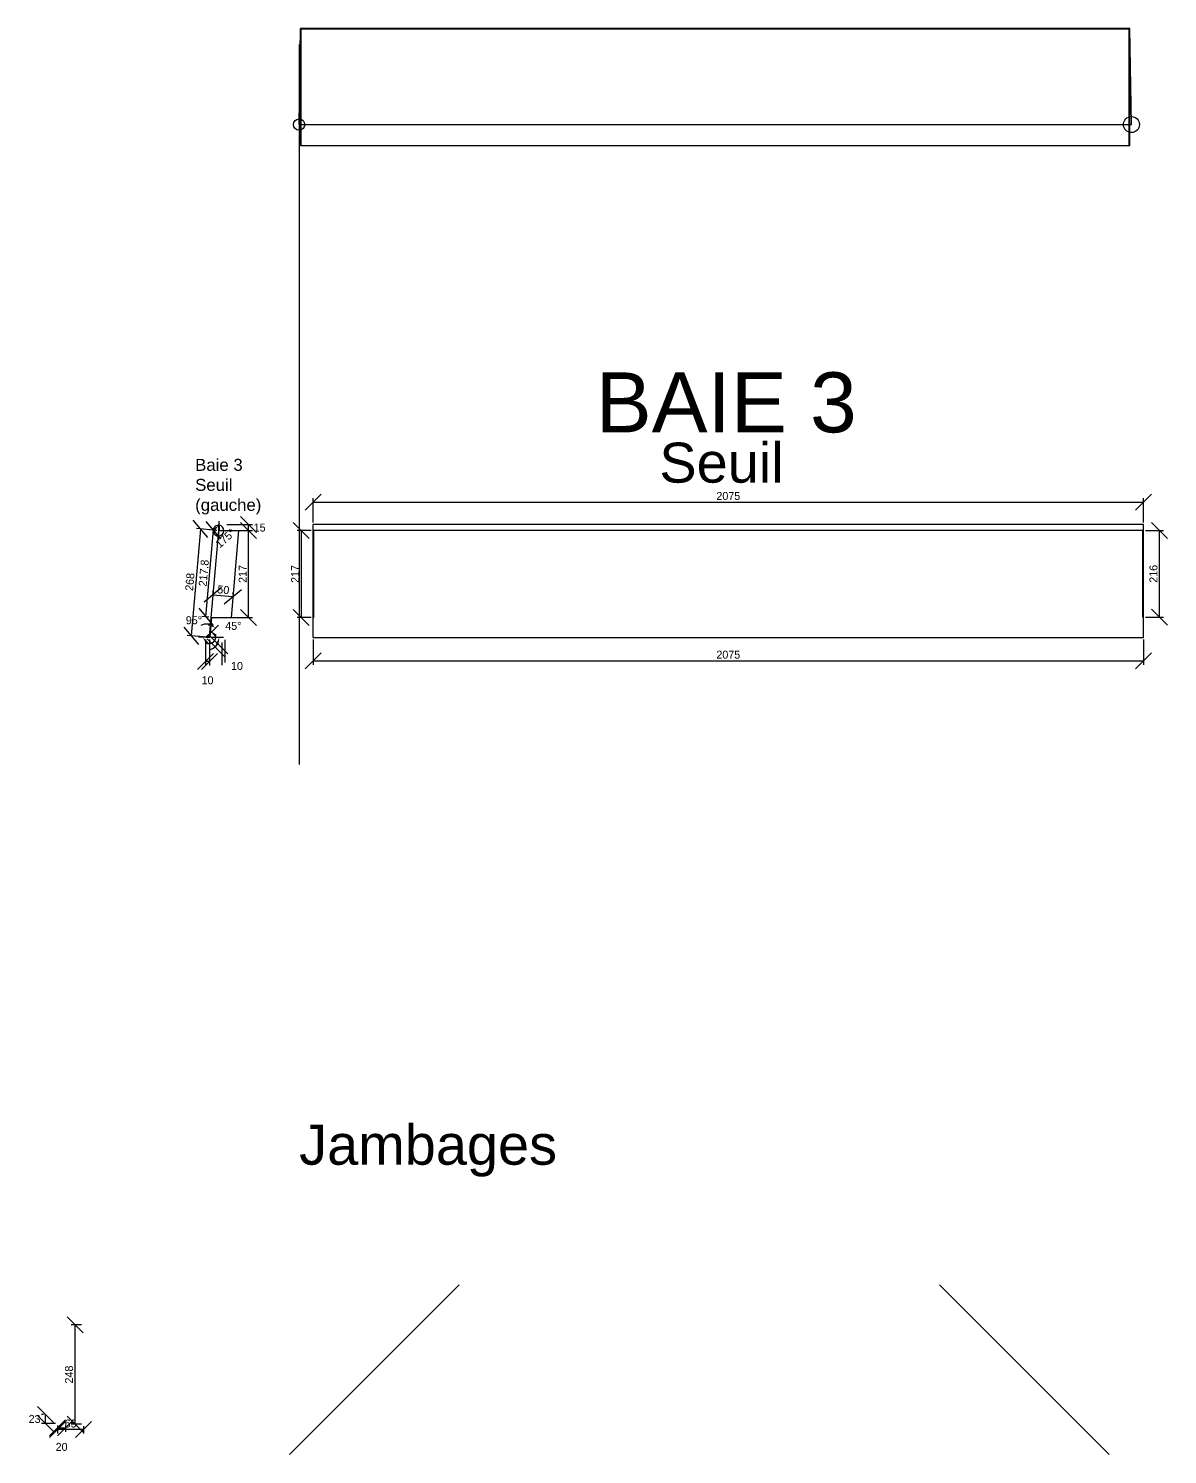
# Model space of a CAD drawing. Header units: millimetres. Extents: x -676 to 20580, y -6551 to 2520.
# Drawn here: x -676 to 2170, y -1724 to 1840 of the extents above; entities that cross this region are included whole.
import ezdxf

# ---------------------------------------------------------------- set-up
doc = ezdxf.new("R2010")
doc.units = ezdxf.units.MM
doc.layers.get('0').update_dxf_attribs({"lineweight": 25, "true_color": 0xffffff})
doc.layers.get('Defpoints').update_dxf_attribs({"true_color": 0xffffff})
for name, color, linetype, lineweight, true_color in [('0 ... Seuil', 178, 'Continuous', 25, 0x000000), ('0 ... Seuil ... Existant', 2, 'Continuous', 25, 0xffff00), ('0 ... Seuil ... Existant ... Projection joue théorique', 96, 'Continuous', 25, 0x008000), ('0 ... Seuil ... Rectangle', 5, 'Continuous', 25, 0x0000ff), ('Cotes', 4, 'Continuous', 25, 0x00ffff)]:
    doc.layers.add(name, color=color, linetype=linetype, lineweight=lineweight, true_color=true_color)
doc.styles.add('QCADDimTextStyle', font='txt')
doc.styles.add('textstyle11', font='')
doc.styles.add('textstyle12', font='')
doc.styles.add('textstyle22', font='')
doc.styles.add('textstyle24', font='')
doc.styles.get('textstyle11').set_extended_font_data('Liberation Sans')
doc.styles.get('textstyle12').set_extended_font_data('Liberation Sans')
doc.styles.get('textstyle22').set_extended_font_data('Liberation Sans')
doc.styles.get('textstyle24').set_extended_font_data('Liberation Sans')
doc.dimstyles.new('QCADDimStyle', dxfattribs={"dimtxt": 20, "dimasz": 20, "dimexe": 10, "dimexo": 5, "dimgap": 5, "dimtad": 1, "dimtoh": 1, "dimdec": 4, "dimzin": 0, "dimdsep": 46, "dimtxsty": 'QCADDimTextStyle', "dimcen": 0.09, "dimadec": 0, "dimazin": 0, "dimtfac": 1, "dimtdec": 4, "dimtofl": 0, "dimtmove": 0, "dimatfit": 3, "dimfxl": 1, "dimtolj": 1, "dimtzin": 0, "dimarcsym": 0})

# ---------------------------------------------------------------- blocks, each defined once
blk = doc.blocks.new('SeuilBaie1_VueDessus')
at = {"layer": '0 ... Seuil'}
for p, q in [((-5, -282), (-5, 0)), ((2070, 0), (-5, 0)), ((2070, -282), (2070, 0)), ((2070, -15), (-5, -15)), ((-3.5, -232), (-3.5, -15)), ((2068.5, -231), (2068.5, -15)), ((-3.5, -232), (-5, -232)), ((2070, -231), (2068.5, -231)), ((-5, -282), (2070, -282))]:
    blk.add_line(p, q, dxfattribs=at)
blk = doc.blocks.new('*D20')
at = {"layer": 'Cotes', "color": 0, "lineweight": -2}
for p, q in [((35, 313), (35, 249.8)), ((2110, 313), (2110, 249.8)), ((55, 279.8), (15, 239.8)), ((35, 259.8), (2110, 259.8)), ((2090, 239.8), (2130, 279.8))]:
    blk.add_line(p, q, dxfattribs=at)
at = {"layer": 'Defpoints', "color": 0}
for p in [(35, 318), (2110, 318), (2110, 259.8)]:
    blk.add_point(p, dxfattribs=at)
at = {"layer": 'Cotes', "color": 0, "insert": (1072.5, 274.8), "char_height": 20, "attachment_point": 5, "style": 'QCADDimTextStyle'}
blk.add_mtext('\\A1;2075', dxfattribs=at)
blk = doc.blocks.new('*D21')
at = {"layer": 'Cotes', "color": 0, "lineweight": -2}
for p, q in [((55, 676.4), (15, 636.4)), ((35, 605), (35, 666.4)), ((35, 656.4), (2110, 656.4)), ((2090, 636.4), (2130, 676.4)), ((2110, 605), (2110, 666.4))]:
    blk.add_line(p, q, dxfattribs=at)
at = {"layer": 'Defpoints', "color": 0}
for p in [(2110, 656.4), (35, 600), (2110, 600)]:
    blk.add_point(p, dxfattribs=at)
at = {"layer": 'Cotes', "color": 0, "insert": (1072.5, 671.4), "char_height": 20, "attachment_point": 5, "style": 'QCADDimTextStyle'}
blk.add_mtext('\\A1;2075', dxfattribs=at)
blk = doc.blocks.new('*D29')
at = {"layer": 'Cotes', "color": 0, "lineweight": -2}
for p, q in [((-583.7, -1642), (-623.7, -1682)), ((-603.7, -1655), (-603.7, -1672)), ((-538.7, -1662), (-603.7, -1662)), ((-558.7, -1682), (-518.7, -1642)), ((-538.7, -1653.5), (-538.7, -1672))]:
    blk.add_line(p, q, dxfattribs=at)
at = {"layer": 'Defpoints', "color": 0}
for p in [(-603.7, -1650), (-603.7, -1662), (-538.7, -1648.5)]:
    blk.add_point(p, dxfattribs=at)
at = {"layer": 'Cotes', "color": 0, "insert": (-571.2, -1647), "char_height": 20, "attachment_point": 5, "style": 'QCADDimTextStyle'}
blk.add_mtext('\\A1;65', dxfattribs=at)
blk = doc.blocks.new('*D30')
at = {"layer": 'Cotes', "color": 0, "lineweight": -2}
for p, q in [((-583.7, -1638), (-623.7, -1678)), ((-603.7, -1678), (-563.7, -1638)), ((-603.7, -1652), (-603.7, -1668)), ((-603.7, -1658), (-583.7, -1658)), ((-583.7, -1652), (-583.7, -1668))]:
    blk.add_line(p, q, dxfattribs=at)
at = {"layer": 'Defpoints', "color": 0}
for p in [(-603.7, -1647), (-583.7, -1647), (-583.7, -1658)]:
    blk.add_point(p, dxfattribs=at)
at = {"layer": 'Cotes', "color": 0, "insert": (-593.7, -1705.5), "char_height": 20, "attachment_point": 5, "style": 'QCADDimTextStyle'}
blk.add_mtext('\\A1;20', dxfattribs=at)
blk = doc.blocks.new('*D33')
at = {"layer": 'Cotes', "color": 0, "lineweight": -2}
for p, q in [((-613.7, -1644), (-653.7, -1604)), ((-653.7, -1627), (-613.7, -1667)), ((-638.7, -1624), (-643.7, -1624)), ((-633.7, -1647), (-633.7, -1624)), ((-608.7, -1647), (-643.7, -1647))]:
    blk.add_line(p, q, dxfattribs=at)
at = {"layer": 'Defpoints', "color": 0}
for p in [(-633.7, -1624), (-633.7, -1624), (-603.7, -1647)]:
    blk.add_point(p, dxfattribs=at)
at = {"layer": 'Cotes', "color": 0, "insert": (-661.2, -1635.5), "char_height": 20, "attachment_point": 5, "style": 'QCADDimTextStyle'}
blk.add_mtext('\\A1;23', dxfattribs=at)
blk = doc.blocks.new('*D35')
at = {"layer": 'Cotes', "color": 0, "lineweight": -2}
for p, q in [((-540, -1420.5), (-580, -1380.5)), ((-543.7, -1400.5), (-570, -1400.5)), ((-560, -1648.5), (-560, -1400.5)), ((-580, -1628.5), (-540, -1668.5)), ((-543.7, -1648.5), (-570, -1648.5))]:
    blk.add_line(p, q, dxfattribs=at)
at = {"layer": 'Defpoints', "color": 0}
for p in [(-560, -1400.5), (-538.7, -1400.5), (-538.7, -1648.5)]:
    blk.add_point(p, dxfattribs=at)
at = {"layer": 'Cotes', "color": 0, "insert": (-575, -1524.5), "char_height": 20, "attachment_point": 5, "rotation": 90, "style": 'QCADDimTextStyle'}
blk.add_mtext('\\A1;248', dxfattribs=at)
blk = doc.blocks.new('*D51')
at = {"layer": 'Cotes', "color": 0, "lineweight": -2}
for p, q in [((2115, 585), (2160, 585)), ((2170, 565), (2130, 605)), ((2150, 369), (2150, 585)), ((2115, 369), (2160, 369)), ((2130, 389), (2170, 349))]:
    blk.add_line(p, q, dxfattribs=at)
at = {"layer": 'Defpoints', "color": 0}
for p in [(2110, 585), (2150, 585), (2110, 369)]:
    blk.add_point(p, dxfattribs=at)
at = {"layer": 'Cotes', "color": 0, "insert": (2135, 477), "char_height": 20, "attachment_point": 5, "rotation": 90, "style": 'QCADDimTextStyle'}
blk.add_mtext('\\A1;216', dxfattribs=at)
blk = doc.blocks.new('*D52')
at = {"layer": 'Cotes', "color": 0, "lineweight": -2}
for p, q in [((25, 565), (-15, 605)), ((30, 585), (-5, 585)), ((5, 585), (5, 368)), ((-15, 388), (25, 348)), ((30, 368), (-5, 368))]:
    blk.add_line(p, q, dxfattribs=at)
at = {"layer": 'Defpoints', "color": 0}
for p in [(35, 585), (5, 368), (35, 368)]:
    blk.add_point(p, dxfattribs=at)
at = {"layer": 'Cotes', "color": 0, "insert": (-10, 476.5), "char_height": 20, "attachment_point": 5, "rotation": 90, "style": 'QCADDimTextStyle'}
blk.add_mtext('\\A1;217', dxfattribs=at)
blk = doc.blocks.new('SeuilBaie1_VueCoupeOuest')
at = {"layer": '0 ... Seuil'}
for p, q in [((-1.5, 0), (-1.5, -15)), ((-1.5, 0), (0, 0)), ((0, 0), (0, -14.9)), ((-1.5, -14.9), (-24.7, -280.5)), ((-1.5, -14.9), (48.7, -14.9)), ((48.7, -14.9), (29.7, -231.9)), ((-19, -231.9), (-23.4, -282)), ((-20.5, -231.9), (29.7, -231.9)), ((-26.8, -274.9), (-33.9, -282)), ((-23.4, -282), (-33.9, -282)), ((-25.7, -276), (-30.2, -280.5)), ((-24.7, -280.5), (-30.2, -280.5)), ((-25.7, -276), (-26.8, -274.9))]:
    blk.add_line(p, q, dxfattribs=at)
blk = doc.blocks.new('*D57')
at = {"layer": 'Cotes', "color": 0, "lineweight": -2}
for p, q in [((-106.2, 580), (-146.2, 620)), ((-180.4, 600), (-116.2, 600)), ((-180.4, 585), (-116.2, 585)), ((-146.2, 605), (-106.2, 565)), ((-126.2, 585), (-126.2, 600))]:
    blk.add_line(p, q, dxfattribs=at)
at = {"layer": 'Defpoints', "color": 0}
for p in [(-185.4, 600), (-185.4, 585), (-126.2, 600)]:
    blk.add_point(p, dxfattribs=at)
at = {"layer": 'Cotes', "color": 0, "insert": (-98.7, 592.5), "char_height": 20, "attachment_point": 5, "style": 'QCADDimTextStyle'}
blk.add_mtext('\\A1;15', dxfattribs=at)
blk = doc.blocks.new('*D58')
at = {"layer": 'Cotes', "color": 0, "lineweight": -2}
for p, q in [((-228.3, 567.4), (-264.6, 610.7)), ((-246.5, 589), (-269.8, 322)), ((-205.5, 585.4), (-256.4, 589.9)), ((-288, 343.7), (-251.6, 300.4)), ((-228.8, 318.5), (-279.8, 322.9))]:
    blk.add_line(p, q, dxfattribs=at)
at = {"layer": 'Defpoints', "color": 0}
for p in [(-200.5, 585), (-269.8, 322), (-223.9, 318)]:
    blk.add_point(p, dxfattribs=at)
at = {"layer": 'Cotes', "color": 0, "insert": (-273.1, 456.8), "char_height": 20, "attachment_point": 5, "rotation": 85, "style": 'QCADDimTextStyle'}
blk.add_mtext('\\A1;268', dxfattribs=at)
blk = doc.blocks.new('*D59')
at = {"layer": 'Cotes', "color": 0, "lineweight": -2}
for p, q in [((-233.9, 313), (-233.9, 248.2)), ((-223.9, 313), (-223.9, 248.2)), ((-213.9, 278.2), (-253.9, 238.2)), ((-243.9, 238.2), (-203.9, 278.2)), ((-223.9, 258.2), (-233.9, 258.2))]:
    blk.add_line(p, q, dxfattribs=at)
at = {"layer": 'Defpoints', "color": 0}
for p in [(-233.9, 318), (-223.9, 318), (-233.9, 258.2)]:
    blk.add_point(p, dxfattribs=at)
at = {"layer": 'Cotes', "color": 0, "insert": (-228.9, 210.7), "char_height": 20, "attachment_point": 5, "style": 'QCADDimTextStyle'}
blk.add_mtext('\\A1;10', dxfattribs=at)
blk = doc.blocks.new('*D60')
at = {"layer": 'Cotes', "color": 0, "lineweight": -2}
for p, q in [((-193.9, 442.4), (-237.2, 406.1)), ((-215.1, 429.2), (-214.7, 434.2)), ((-187.4, 401.7), (-144.1, 438.1)), ((-165.3, 424.9), (-164.9, 429.9)), ((-215.6, 424.3), (-165.8, 419.9))]:
    blk.add_line(p, q, dxfattribs=at)
at = {"layer": 'Defpoints', "color": 0}
for p in [(-215.6, 424.3), (-165.8, 419.9), (-165.8, 419.9)]:
    blk.add_point(p, dxfattribs=at)
at = {"layer": 'Cotes', "color": 0, "insert": (-189.4, 437), "char_height": 20, "attachment_point": 5, "rotation": 355, "style": 'QCADDimTextStyle'}
blk.add_mtext('\\A1;50', dxfattribs=at)
blk = doc.blocks.new('*D61')
at = {"layer": 'Cotes', "color": 0, "lineweight": -2}
for p, q in [((-223.3, 321.6), (-178.3, 276.7)), ((-230.3, 314.5), (-185.4, 269.6)), ((-192.5, 248.4), (-192.5, 304.9)), ((-185.4, 312), (-185.4, 255.4))]:
    blk.add_line(p, q, dxfattribs=at)
at = {"layer": 'Defpoints', "color": 0}
for p in [(-226.8, 325.1), (-233.9, 318), (-185.4, 283.7)]:
    blk.add_point(p, dxfattribs=at)
at = {"layer": 'Cotes', "color": 0, "insert": (-155.4, 246.6), "char_height": 20, "attachment_point": 5, "style": 'QCADDimTextStyle'}
blk.add_mtext('\\A1;10', dxfattribs=at)
blk = doc.blocks.new('*D62')
at = {"layer": 'Cotes', "color": 0, "lineweight": -2}
for p, q in [((-201.1, 590.1), (-199.5, 608.5)), ((-201.5, 580), (-201.5, 561.5))]:
    blk.add_line(p, q, dxfattribs=at)
for start, end in [(180.5927, 276.1855), (78.8145, 174.4073), (270, 85)]:
    blk.add_arc((-201.5, 585), 13.5, start, end, dxfattribs=at)
at = {"layer": 'Cotes', "color": 0}
for points in [[(-217.4, 584.1), (-212.5, 588.6), (-201.5, 571.5)], [(-212.7, 582.5), (-217.3, 587.3), (-200.3, 598.5)]]:
    blk.add_solid(points, dxfattribs=at)
at = {"layer": 'Defpoints', "color": 0}
for p in [(-201.5, 600), (-201.5, 585.1), (-201.5, 585), (-189.4, 591.1), (-202.9, 568.7)]:
    blk.add_point(p, dxfattribs=at)
at = {"layer": 'Cotes', "color": 0, "insert": (-184.3, 565.8), "char_height": 20, "attachment_point": 5, "rotation": 41.75, "style": 'QCADDimTextStyle'}
blk.add_mtext('\\A1;175%%d', dxfattribs=at)
blk = doc.blocks.new('*D63')
at = {"layer": 'Cotes', "color": 0, "lineweight": -2}
for p, q in [((-222.5, 327.9), (-201.4, 349)), ((-219.8, 319), (-189, 319))]:
    blk.add_line(p, q, dxfattribs=at)
for start, end in [(80.9056, 116.8113), (288.1887, 324.0944)]:
    blk.add_arc((-231.4, 319), 32.4, start, end, dxfattribs=at)
at = {"layer": 'Cotes', "color": 0}
for points in [[(-227.8, 348.1), (-224.8, 354), (-208.5, 342)], [(-202, 299), (-208.3, 301), (-199, 319)]]:
    blk.add_solid(points, dxfattribs=at)
at = {"layer": 'Defpoints', "color": 0}
for p in [(-226.1, 324.4), (-200.1, 327.4), (-231.4, 319), (-231.4, 319), (-224.8, 319)]:
    blk.add_point(p, dxfattribs=at)
at = {"layer": 'Cotes', "color": 0, "insert": (-164.5, 346.7), "char_height": 20, "attachment_point": 5, "style": 'QCADDimTextStyle'}
blk.add_mtext('\\A1;45%%d', dxfattribs=at)
blk = doc.blocks.new('*D64')
at = {"layer": 'Cotes', "color": 0, "lineweight": -2}
blk.add_line((-236.4, 319), (-251.4, 319), dxfattribs=at)
for start, end in [(297.0651, 11.0326), (253.9674, 327.9349)]:
    blk.add_arc((-224.8, 319), 16.6, start, end, dxfattribs=at)
at = {"layer": 'Cotes', "color": 0}
for points in [[(-206.2, 324.7), (-210.7, 319.7), (-223.3, 335.6)], [(-226.7, 305), (-232, 301), (-241.4, 319)]]:
    blk.add_solid(points, dxfattribs=at)
at = {"layer": 'Defpoints', "color": 0}
for p in [(-232.2, 333.9), (-223.1, 338.4), (-231.4, 319), (-224.8, 319), (-224.8, 319)]:
    blk.add_point(p, dxfattribs=at)
at = {"layer": 'Cotes', "color": 0, "insert": (-263, 360.8), "char_height": 20, "attachment_point": 5, "style": 'QCADDimTextStyle'}
blk.add_mtext('\\A1;95%%d', dxfattribs=at)
blk = doc.blocks.new('*D65')
at = {"layer": 'Cotes', "color": 0, "lineweight": -2}
for p, q in [((-196.5, 585.1), (-116.2, 585.1)), ((-106.2, 565.1), (-146.2, 605.1)), ((-126.2, 368.1), (-126.2, 585.1)), ((-215.7, 368.1), (-116.2, 368.1)), ((-146.2, 388.1), (-106.2, 348.1))]:
    blk.add_line(p, q, dxfattribs=at)
at = {"layer": 'Defpoints', "color": 0}
for p in [(-201.5, 585.1), (-126.2, 585.1), (-220.7, 368.1)]:
    blk.add_point(p, dxfattribs=at)
at = {"layer": 'Cotes', "color": 0, "insert": (-141.2, 476.6), "char_height": 20, "attachment_point": 5, "rotation": 90, "style": 'QCADDimTextStyle'}
blk.add_mtext('\\A1;217', dxfattribs=at)
blk = doc.blocks.new('*D66')
at = {"layer": 'Cotes', "color": 0, "lineweight": -2}
for p, q in [((-195.6, 564.4), (-232, 607.8)), ((-233, 369.2), (-213.8, 586.1)), ((-206.5, 585.4), (-223.7, 587)), ((-251.1, 390.9), (-214.8, 347.5)), ((-225.6, 368.5), (-242.9, 370.1))]:
    blk.add_line(p, q, dxfattribs=at)
at = {"layer": 'Defpoints', "color": 0}
for p in [(-213.8, 586.1), (-201.5, 585), (-220.7, 368.1)]:
    blk.add_point(p, dxfattribs=at)
at = {"layer": 'Cotes', "color": 0, "insert": (-238.3, 478.9), "char_height": 20, "attachment_point": 5, "rotation": 84.9511, "style": 'QCADDimTextStyle'}
blk.add_mtext('\\A1;217.8', dxfattribs=at)

msp = doc.modelspace()

# ---------------------------------------------------------------- linework, layer by layer
for p, q in [((400, -1300), (-24.26, -1724.26)), ((1600, -1300), (2024.26, -1724.26))]:
    msp.add_line(p, q)
at = {"layer": '0 ... Seuil ... Existant'}
for p, q in [((0, 1600), (3.06, 1839.98)), ((3.06, 1839.98), (2075.9, 1839.96)), ((2080, 1600), (2075.9, 1839.96)), ((0, 1800), (0, 0)), ((0, 1600), (2080, 1600))]:
    msp.add_line(p, q, dxfattribs=at)
at = {"layer": '0 ... Seuil ... Existant ... Projection joue théorique'}
for centre, radius in [((0, 1600), 14), ((2080, 1600), 20)]:
    msp.add_circle(centre, radius, dxfattribs=at)
at = {"layer": '0 ... Seuil ... Rectangle'}
for p, q in [((3.06, 1839.98), (3.05, 1547.98)), ((2075.9, 1839.96), (3.06, 1839.98)), ((2075.9, 1838.46), (3.06, 1838.48)), ((4.56, 1839.98), (4.55, 1547.98)), ((2074.4, 1547.96), (2074.4, 1839.96)), ((2075.9, 1547.96), (2075.9, 1839.96)), ((3.05, 1547.98), (2075.9, 1547.96)), ((3.05, 1547.98), (2075.9, 1547.96))]:
    msp.add_line(p, q, dxfattribs=at)

# ---------------------------------------------------------------- block references
at = {"layer": '0 ... Seuil'}
for name, p in [('SeuilBaie1_VueCoupeOuest', (-200, 600)), ('SeuilBaie1_VueDessus', (40, 600))]:
    msp.add_blockref(name, p, dxfattribs=at)

# ---------------------------------------------------------------- texts
at = {"attachment_point": 1}
for s, insert, char_height, style in [('Seuil', (900.15, 804.88), 100, 'textstyle11'), ('Baie 3\\PSeuil\\P(gauche)', (-259.91, 764.39), 30, 'textstyle24'), ('Jambages', (0, -900), 100, 'textstyle12')]:
    msp.add_mtext(s, dxfattribs=dict(at, insert=insert, char_height=char_height, style=style))
at = {"layer": '0 ... Seuil', "insert": (741.21, 980.56), "char_height": 150, "attachment_point": 1, "style": 'textstyle22'}
msp.add_mtext('BAIE 3', dxfattribs=at)

# ---------------------------------------------------------------- dimensions: what is measured, and where the dimension line sits
at = {"layer": 'Cotes'}
for p1, p2, distance, picture, middle in [((35, 600), (2110, 600), 56.44, '*D21', (1072.5, 671.44)), ((-200.5, 585), (-223.86, 318.02), -46.14, '*D58', (-273.09, 456.84)), ((-220.66, 368.09), (-201.5, 585), 12.34, '*D66', (-238.31, 478.95)), ((-185.44, 585), (-185.44, 600), -59.2, '*D57', (-98.75, 592.5)), ((-215.57, 424.26), (-165.76, 419.9), 0, '*D60', (-189.35, 437.02)), ((-233.86, 318.02), (-226.79, 325.09), -58.5, '*D61', (-155.37, 246.6)), ((-223.86, 318.02), (-233.86, 318.02), 59.86, '*D59', (-228.86, 210.66)), ((35, 318.02), (2110, 318.02), -58.27, '*D20', (1072.5, 274.75))]:
    dim = msp.add_aligned_dim(p1=p1, p2=p2, distance=distance, dimstyle='QCADDimStyle', override={"dimtxt": 20, "dimasz": 20, "dimexe": 10, "dimexo": 5, "dimgap": 5, "dimdec": 1, "dimzin": 8, "dimtsz": 20, "dimclrd": 0, "dimclre": 0, "dimclrt": 0, "dimazin": 2, "dimtmove": 2}, dxfattribs=at)
    dim.commit()
    dim.dimension.update_dxf_attribs({"geometry": picture, "text_midpoint": middle})
dim = msp.add_angular_dim_2l(base=(-189.44, 591.1), line1=((-201.5, 600), (-201.5, 585)), line2=((-201.5, 585.09), (-202.93, 568.71)), dimstyle='QCADDimStyle', override={"dimtxt": 20, "dimasz": 20, "dimexe": 10, "dimexo": 5, "dimgap": 5, "dimdec": 1, "dimzin": 8, "dimtsz": 20, "dimclrd": 0, "dimclre": 0, "dimclrt": 0, "dimazin": 2, "dimtmove": 2}, dxfattribs=at)
dim.commit()
dim.dimension.update_dxf_attribs({"geometry": '*D62', "text_midpoint": (-184.29, 565.76), "dimtype": 162})
for base, p1, p2, angle, picture, middle in [((-126.25, 585.09), (-220.66, 368.09), (-201.5, 585.09), 90, '*D65', (-141.25, 476.59)), ((5, 368), (35, 585), (35, 368), 90, '*D52', (-10, 476.5)), ((2150, 585), (2110, 369), (2110, 585), 90, '*D51', (2135, 477)), ((-560, -1400.5), (-538.7, -1648.5), (-538.7, -1400.5), 90, '*D35', (-575, -1524.5)), ((-633.7, -1624), (-603.7, -1647), (-633.7, -1624), 90, '*D33', (-661.2, -1635.5)), ((-603.7, -1662), (-538.7, -1648.5), (-603.7, -1650), 180, '*D29', (-571.2, -1647)), ((-583.7, -1658), (-603.7, -1647), (-583.7, -1647), 180, '*D30', (-593.7, -1705.5))]:
    dim = msp.add_linear_dim(base=base, p1=p1, p2=p2, angle=angle, dimstyle='QCADDimStyle', override={"dimtxt": 20, "dimasz": 20, "dimexe": 10, "dimexo": 5, "dimgap": 5, "dimdec": 1, "dimzin": 8, "dimtsz": 20, "dimclrd": 0, "dimclre": 0, "dimclrt": 0, "dimazin": 2, "dimtmove": 2}, dxfattribs=at)
    dim.commit()
    dim.dimension.update_dxf_attribs({"geometry": picture, "text_midpoint": middle})
for base, line1, line2, picture, middle in [((-232.23, 333.87), ((-223.08, 338.37), (-224.77, 319.02)), ((-224.77, 319.02), (-231.44, 319.02)), '*D64', (-263.03, 360.77)), ((-200.11, 327.42), ((-224.77, 319.02), (-231.44, 319.02)), ((-231.44, 319.02), (-226.08, 324.38)), '*D63', (-164.52, 346.74))]:
    dim = msp.add_angular_dim_2l(base=base, line1=line1, line2=line2, dimstyle='QCADDimStyle', override={"dimtxt": 20, "dimasz": 20, "dimexe": 10, "dimexo": 5, "dimgap": 5, "dimdec": 1, "dimzin": 8, "dimtsz": 20, "dimclrd": 0, "dimclre": 0, "dimclrt": 0, "dimazin": 2, "dimtmove": 2}, dxfattribs=at)
    dim.commit()
    dim.dimension.update_dxf_attribs({"geometry": picture, "text_midpoint": middle})

doc.saveas('drawing.dxf')
